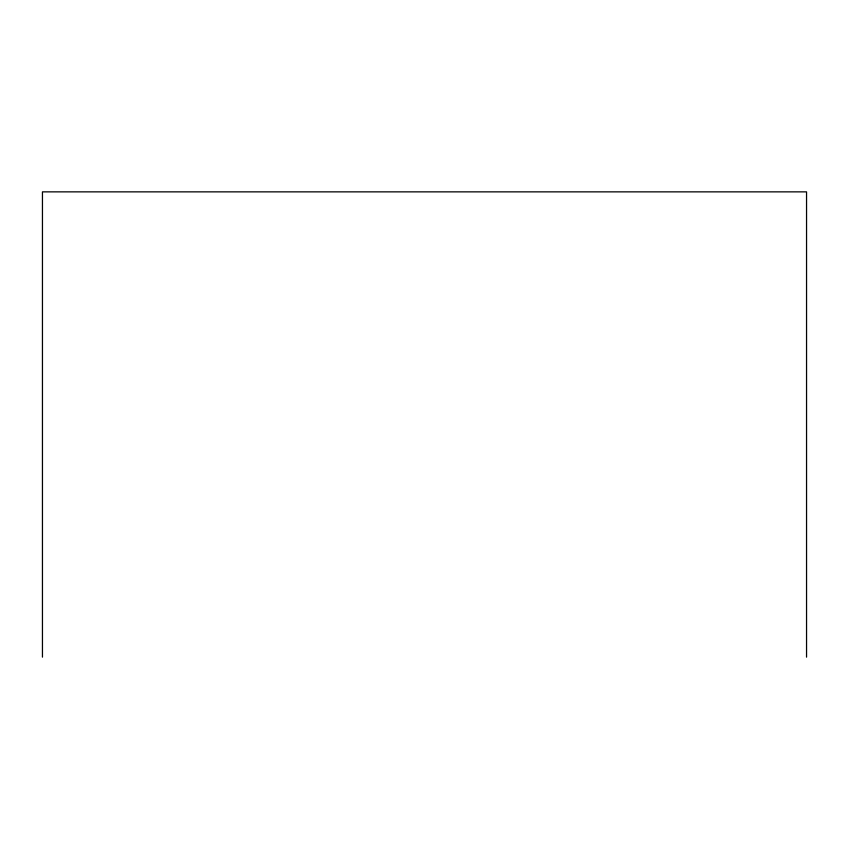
<?xml version="1.0" encoding="UTF-8"?>
<svg xmlns="http://www.w3.org/2000/svg" width="849" height="849" viewBox="0 0 849 849"><rect width="100%" height="100%" fill="white"/><g stroke="black" fill="none" stroke-linecap="round" stroke-linejoin="round"><path stroke-width="1.27" d="M806.55 657.137L806.55 191.863L42.45 191.863L42.45 657.137"/></g></svg>
